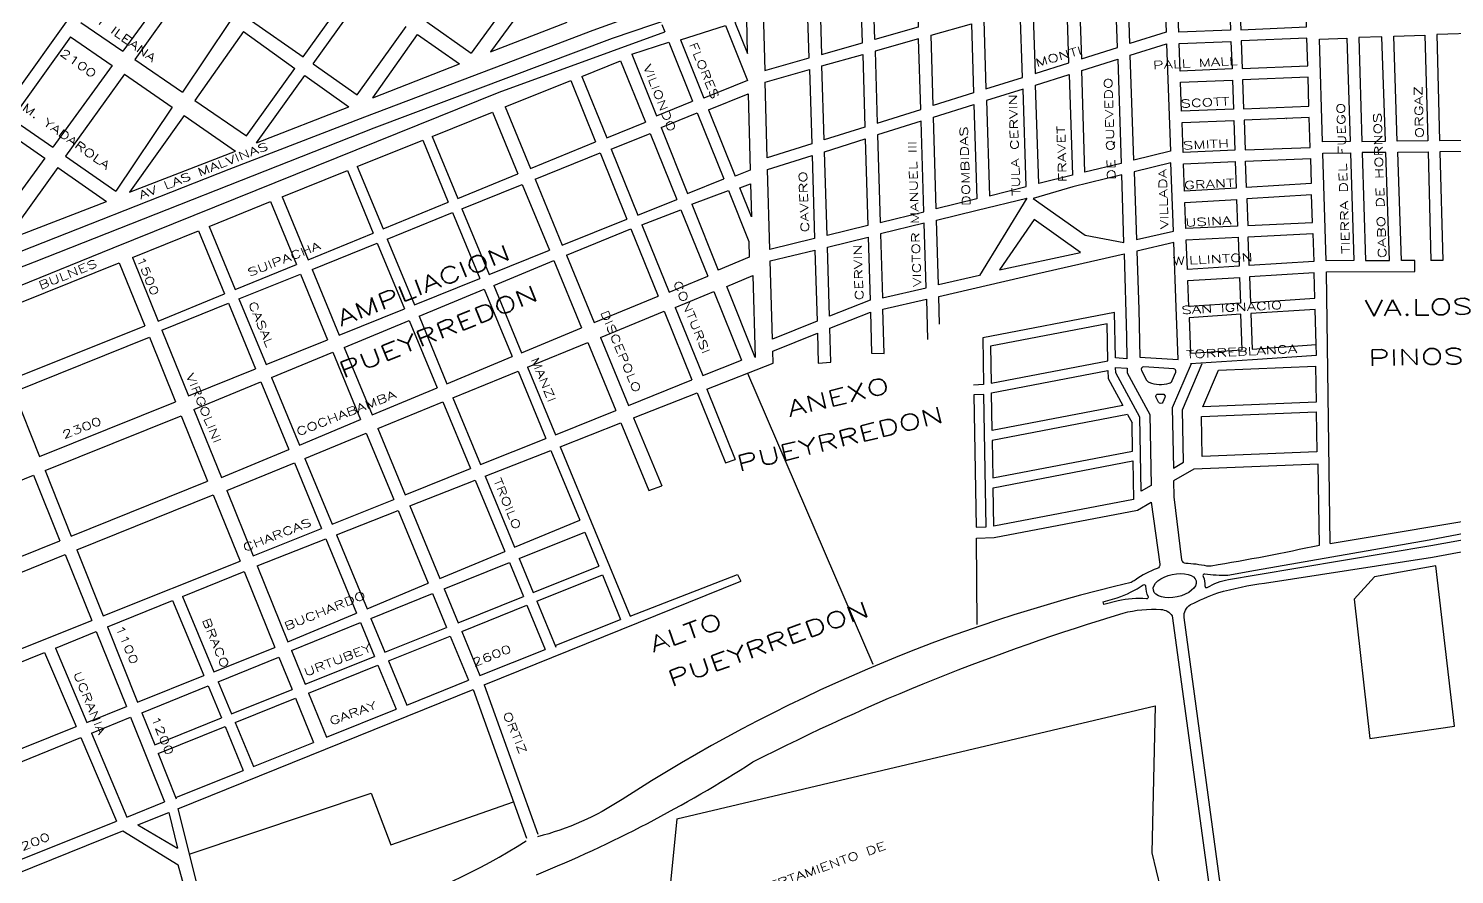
# Model space of a CAD drawing. Header units: millimetres. Extents: x 4375152 to 4409667, y 6523746 to 6549185.
# Drawn here: x 4389968 to 4391750, y 6526105 to 6527163 of the extents above; entities that cross this region are included whole.
import ezdxf

# ---------------------------------------------------------------- set-up
doc = ezdxf.new("R2010")
doc.units = ezdxf.units.MM
for name, color, linetype in [('FERROCARRIL', 252, 'VÍAS'), ('LINEA CALLE', 252, 'Continuous'), ('NOMBRE BARRIO', 8, 'Continuous'), ('NOMBRE CALLE', 252, 'Continuous')]:
    doc.layers.add(name, color=color, linetype=linetype)
doc.styles.add('ROMANS', font='romans')
doc.styles.add('S1', font='ROMANS')
doc.linetypes.add('VÍAS', pattern='A,3.81,[130,ltypeshp.shx,S=6.35,R=0,X=0,Y=0],3.81', length=7.62)

msp = doc.modelspace()

# ---------------------------------------------------------------- linework, layer by layer
at = {"layer": 'FERROCARRIL', "ltscale": 0.3, "transparency": 33554687, "flags": 128}
msp.add_lwpolyline([(4387479, 6528897.9, 0.009146), (4387402.8, 6528828.8, 0.045709), (4387299.1, 6528721, -0.036446), (4387185.3, 6528607.2, 0.098613), (4387081.2, 6528475.9, 0.130012), (4387009.9, 6528231.3), (4387030.1, 6527611, -0.04513), (4386961.8, 6527349.3), (4386871.1, 6527078.7, 0.126941), (4386859.2, 6526954.6, 0.269401), (4387221.5, 6526613), (4387587.4, 6526516), (4387885.7, 6526416.7), (4388082, 6526358.1), (4388157, 6526347), (4388307.4, 6526335.1), (4388443.3, 6526330), (4388537.8, 6526335.2), (4388690.7, 6526369.1), (4389024.8, 6526489.8), (4389718.2, 6526770.3), (4389975.6, 6526871.1), (4390400.1, 6527038.5), (4390697.8, 6527150.7), (4390885.1, 6527214.4), (4391181.5, 6527305.1), (4391647.1, 6527446.2), (4392150.3, 6527596.1), (4392581.3, 6527727.4), (4392832.6, 6527802.7), (4393052.9, 6527869.5), (4393289, 6527938), (4393509.8, 6528005.7), (4393757.4, 6528076.3), (4395794.3, 6528670.4), (4397552.7, 6529244.2), (4399039.3, 6529656.5), (4399039.3, 6529656.5), (4399039.3, 6529656.5), (4399039.3, 6529656.5), (4401970.7, 6530455.5), (4401970.7, 6530455.5), (4401970.7, 6530455.5), (4401970.7, 6530455.5), (4401970.7, 6530455.5), (4401970.7, 6530455.5), (4401970.7, 6530455.5), (4401970.7, 6530455.5), (4401970.7, 6530455.5), (4401970.7, 6530455.5), (4401970.7, 6530455.5), (4401970.7, 6530455.5), (4401970.7, 6530455.5), (4401970.7, 6530455.5), (4401970.7, 6530455.5), (4401970.7, 6530455.5), (4401970.7, 6530455.5), (4401970.7, 6530455.5), (4405297.9, 6531420.1), (4405297.9, 6531420.1), (4405297.9, 6531420.1), (4408284.8, 6532272.7)], format="xyb", dxfattribs=at)
at = {"layer": 'LINEA CALLE', "transparency": 33554687}
for p, q in [((4389932.5, 6527054.8), (4390159.6, 6527373.9)), ((4390149.4, 6527221.6), (4390085.8, 6527134.4)), ((4390163.4, 6527211.6), (4390100.9, 6527124.1)), ((4390311.2, 6527127.2), (4390372.5, 6527212.9)), ((4390580.7, 6527213.5), (4390521.4, 6527132.1)), ((4390323.7, 6527118.4), (4390385, 6527204.1)), ((4390596, 6527202.8), (4390545.6, 6527133.6)), ((4390673.7, 6527160.8), (4390741.9, 6527185.4)), ((4390033.4, 6527170.4), (4390085.8, 6527134.4)), ((4390219.5, 6527171.4), (4390160.4, 6527083.3)), ((4390236.6, 6527159.1), (4390175.7, 6527072.9)), ((4390236.6, 6527159.1), (4390301, 6527112.9)), ((4390246.9, 6527172.5), (4390311.2, 6527127.2)), ((4390378.6, 6527079.6), (4390440, 6527165.4)), ((4390398.3, 6527076.2), (4390454.3, 6527155.3)), ((4390454.3, 6527155.3), (4390506.6, 6527118.4)), ((4390465.7, 6527171.3), (4390521.4, 6527132.1)), ((4390545.6, 6527133.6), (4390641.3, 6527170.8)), ((4390556.2, 6527083.2), (4390763.4, 6527158.4)), ((4390561.9, 6527118.1), (4390673.7, 6527160.8)), ((4390759.6, 6527167.7), (4390763.4, 6527158.4)), ((4390783, 6527148.4), (4390839.3, 6527166.7)), ((4390020.6, 6527152.4), (4389947.2, 6527049.7)), ((4390020.6, 6527152.4), (4390072.6, 6527116.3)), ((4390722, 6527130.6), (4390768.5, 6527145.7)), ((4390768.5, 6527145.7), (4390798, 6527071.9)), ((4390783, 6527148.4), (4390812.2, 6527075.5)), ((4390100.9, 6527124.1), (4390160.4, 6527083.3)), ((4390659.7, 6527102.6), (4390708.1, 6527122.2)), ((4390708.1, 6527122.2), (4390739, 6527045.7)), ((4390722, 6527130.6), (4390752.9, 6527053.4)), ((4390072.6, 6527116.3), (4389998.2, 6527014.2)), ((4390087.9, 6527105.8), (4390014.4, 6527002.9)), ((4390087.9, 6527105.8), (4390147.6, 6527064.3)), ((4390240.5, 6527028.5), (4390301, 6527112.9)), ((4390252.9, 6527019.7), (4390313.4, 6527104)), ((4390313.4, 6527104), (4390368.4, 6527064.6)), ((4390323.7, 6527118.4), (4390378.6, 6527079.6)), ((4390388.4, 6527052.1), (4390561.9, 6527118.1)), ((4390398.3, 6527076.2), (4390506.6, 6527118.4)), ((4390659.7, 6527102.6), (4390690.7, 6527025.9)), ((4390563.7, 6527064.7), (4390645.8, 6527097.8)), ((4390645.8, 6527097.8), (4390676.8, 6527021)), ((4390073.9, 6526888.4), (4390556.2, 6527083.2)), ((4390175.7, 6527072.9), (4390240.5, 6527028.5)), ((4390752.9, 6527053.4), (4390798, 6527071.9)), ((4389947.2, 6527049.7), (4389998.2, 6527014.2)), ((4390147.6, 6527064.3), (4390077.2, 6526959.3)), ((4390162.4, 6527054.1), (4390094.4, 6526957.9)), ((4390162.4, 6527054.1), (4390226.7, 6527009.4)), ((4390219, 6526986.8), (4390388.4, 6527052.1)), ((4390252.9, 6527019.7), (4390368.4, 6527064.6)), ((4390472.4, 6527027.8), (4390547.8, 6527058.2)), ((4390547.8, 6527058.2), (4390579.6, 6526981.2)), ((4390563.7, 6527064.7), (4390595.5, 6526987.7)), ((4390758.6, 6527039.1), (4390803.8, 6527057.4)), ((4390803.8, 6527057.4), (4390836.9, 6526974.6)), ((4390818, 6527061), (4390851.2, 6526978.1)), ((4391540.1, 6527050.3), (4391540.6, 6527050.3)), ((4389937.5, 6527036.1), (4389988.2, 6527000.5)), ((4390690.7, 6527025.9), (4390739, 6527045.7)), ((4390696.3, 6527012), (4390744.8, 6527031.5)), ((4390744.8, 6527031.5), (4390778.2, 6526948.9)), ((4390758.6, 6527039.1), (4390791.7, 6526956.3)), ((4390378.9, 6526990), (4390460.7, 6527023)), ((4390460.7, 6527023), (4390492.7, 6526945.5)), ((4390472.4, 6527027.8), (4390504.4, 6526950.3)), ((4390595.5, 6526987.7), (4390676.8, 6527021)), ((4389988.2, 6527000.5), (4389904.4, 6526885.5)), ((4390014.4, 6527002.9), (4390077.2, 6526959.3)), ((4390094.4, 6526957.9), (4390226.9, 6527009.5)), ((4390601.1, 6526974.2), (4390682.5, 6527007.2)), ((4390682.5, 6527007.2), (4390715.8, 6526924.5)), ((4390696.3, 6527012), (4390729.7, 6526929.3)), ((4389834, 6526835), (4390219, 6526986.8)), ((4390004.5, 6526989.1), (4389939.1, 6526897.5)), ((4390004.5, 6526989.1), (4390065.3, 6526946.6)), ((4390285, 6526952.1), (4390366.5, 6526985)), ((4390366.5, 6526985), (4390398.7, 6526907)), ((4390378.9, 6526990), (4390411.1, 6526912.1)), ((4390504.4, 6526950.3), (4390579.6, 6526981.2)), ((4390509.8, 6526937.3), (4390585.2, 6526967.8)), ((4390585.2, 6526967.8), (4390619.2, 6526885.5)), ((4390601.1, 6526974.2), (4390635.1, 6526891.9)), ((4390791.7, 6526956.3), (4390836.9, 6526974.6)), ((4390797.1, 6526942.9), (4390842.7, 6526960.2)), ((4389939.1, 6526897.5), (4390065.3, 6526946.6)), ((4390193.6, 6526915.2), (4390270.5, 6526946.2)), ((4390270.5, 6526946.2), (4390303, 6526867.7)), ((4390285, 6526952.1), (4390317.4, 6526873.6)), ((4390411.1, 6526912.1), (4390492.7, 6526945.5)), ((4390729.7, 6526929.3), (4390778.2, 6526948.9)), ((4390797.1, 6526942.9), (4390830.1, 6526860.6)), ((4390416.3, 6526899.5), (4390498, 6526932.5)), ((4390498, 6526932.5), (4390532, 6526850.3)), ((4390509.8, 6526937.3), (4390543.8, 6526855)), ((4390635.1, 6526891.9), (4390715.8, 6526924.5)), ((4390734.6, 6526917.3), (4390783.5, 6526935.8)), ((4390783.5, 6526935.8), (4390816.9, 6526853.1)), ((4390097.9, 6526876.5), (4390180.4, 6526909.9)), ((4390180.4, 6526909.9), (4390213.1, 6526830.9)), ((4390193.6, 6526915.2), (4390226.2, 6526836.3)), ((4390317.4, 6526873.6), (4390398.7, 6526907)), ((4390640.4, 6526879.1), (4390720.7, 6526912.4)), ((4390720.7, 6526912.4), (4390754.8, 6526828.1)), ((4390734.6, 6526917.3), (4390768.6, 6526833)), ((4389849.6, 6526797.8), (4390073.9, 6526888.4)), ((4390322.4, 6526861.5), (4390403.9, 6526894.4)), ((4390403.9, 6526894.4), (4390437.8, 6526812.2)), ((4390416.3, 6526899.5), (4390450.3, 6526817.3)), ((4390097.9, 6526876.5), (4390130.1, 6526796.9)), ((4390543.8, 6526855), (4390619.2, 6526885.5)), ((4390549.4, 6526841.4), (4390624.5, 6526872.5)), ((4390624.5, 6526872.5), (4390659.3, 6526788.4)), ((4390640.4, 6526879.1), (4390675.1, 6526795)), ((4389912.3, 6526801.6), (4390081.4, 6526869.9)), ((4390081.4, 6526869.9), (4390113.4, 6526790.8)), ((4390226.2, 6526836.3), (4390303, 6526867.7)), ((4390231, 6526824.5), (4390308, 6526855.6)), ((4390308, 6526855.6), (4390341.9, 6526773.5)), ((4390322.4, 6526861.5), (4390356.3, 6526779.3)), ((4390768.6, 6526833), (4390816.9, 6526853.1)), ((4390450.3, 6526817.3), (4390532, 6526850.3)), ((4390456.2, 6526802.8), (4390537.7, 6526836.6)), ((4390537.7, 6526836.6), (4390572.5, 6526752.4)), ((4390549.4, 6526841.4), (4390584.1, 6526757.2)), ((4390130.1, 6526796.9), (4390213.1, 6526830.9)), ((4390134.7, 6526785.5), (4390217.9, 6526819.2)), ((4390217.9, 6526819.2), (4390251.8, 6526737.1)), ((4390231, 6526824.5), (4390264.9, 6526742.4)), ((4390675.1, 6526795), (4390754.8, 6526828.1)), ((4390776.3, 6526814), (4390824.6, 6526833.9)), ((4390824.6, 6526833.9), (4390859.3, 6526748.1)), ((4390356.3, 6526779.3), (4390437.8, 6526812.2)), ((4390456.2, 6526802.8), (4390491, 6526718.5)), ((4390682.7, 6526776.5), (4390762.4, 6526809.2)), ((4390762.4, 6526809.2), (4390797.2, 6526723.2)), ((4390776.3, 6526814), (4390810.8, 6526728.7)), ((4389943.8, 6526722.8), (4390113.4, 6526790.8)), ((4390134.7, 6526785.5), (4390167.9, 6526703.2)), ((4390362.6, 6526764), (4390443.8, 6526797.7)), ((4390443.8, 6526797.7), (4390478.7, 6526713.4)), ((4390584.1, 6526757.2), (4390659.3, 6526788.4)), ((4389949.6, 6526708.3), (4390119.1, 6526776.9)), ((4390119.1, 6526776.9), (4390151.8, 6526695.9)), ((4390264.9, 6526742.4), (4390341.9, 6526773.5)), ((4390362.6, 6526764), (4390397.5, 6526679.6)), ((4390591.6, 6526739.1), (4390666.9, 6526770)), ((4390666.9, 6526770), (4390702, 6526685.1)), ((4390682.7, 6526776.5), (4390717.9, 6526691.4)), ((4390271.6, 6526726.3), (4390348.2, 6526758.1)), ((4390348.2, 6526758.1), (4390383.1, 6526673.7)), ((4390491, 6526718.5), (4390572.5, 6526752.4)), ((4390810.8, 6526728.7), (4390859.3, 6526748.1)), ((4390167.9, 6526703.2), (4390251.8, 6526737.1)), ((4390498.3, 6526700.9), (4390579.9, 6526734.3)), ((4390579.9, 6526734.3), (4390614.7, 6526650.1)), ((4390591.6, 6526739.1), (4390626.5, 6526654.8)), ((4390866.6, 6526731.8), (4391023.2, 6526367.8)), ((4390174.8, 6526686.2), (4390258.5, 6526720.9)), ((4390258.5, 6526720.9), (4390293.4, 6526636.4)), ((4390271.6, 6526726.3), (4390306.5, 6526641.8)), ((4390397.5, 6526679.6), (4390478.7, 6526713.4)), ((4390717.9, 6526691.4), (4390797.2, 6526723.2)), ((4390815.6, 6526711.7), (4390851.1, 6526623.8)), ((4389949.6, 6526708.3), (4389981.8, 6526627.5)), ((4389981.8, 6526627.5), (4390151.8, 6526695.9)), ((4390404.6, 6526662.4), (4390485.9, 6526695.8)), ((4390485.9, 6526695.8), (4390520.4, 6526612.3)), ((4390498.3, 6526700.9), (4390532.9, 6526617.3)), ((4390724.3, 6526675.8), (4390803.7, 6526707)), ((4390803.7, 6526707), (4390839.1, 6526619.5)), ((4389988.8, 6526609.9), (4390158.9, 6526678.5)), ((4390158.9, 6526678.5), (4390191.9, 6526596.7)), ((4390174.8, 6526686.2), (4390209.1, 6526601.4)), ((4390626.5, 6526654.8), (4390702, 6526685.1)), ((4390724.3, 6526675.8), (4390759.4, 6526590.9)), ((4391341.7, 6526680.1), (4391347.5, 6526669.4)), ((4390306.5, 6526641.8), (4390383.1, 6526673.7)), ((4390313.4, 6526625), (4390390.2, 6526656.5)), ((4390390.2, 6526656.5), (4390424.4, 6526573.8)), ((4390404.6, 6526662.4), (4390438.8, 6526579.5)), ((4390632.7, 6526639.7), (4390708.4, 6526669.5)), ((4390708.4, 6526669.5), (4390743.2, 6526585.1)), ((4390532.9, 6526617.3), (4390614.7, 6526650.1)), ((4390632.7, 6526639.7), (4390720.1, 6526428)), ((4390209.1, 6526601.4), (4390293.4, 6526636.4)), ((4390313.4, 6526625), (4390347.4, 6526542.9)), ((4390538.8, 6526602.8), (4390620.9, 6526635.1)), ((4390620.9, 6526635.1), (4390656.9, 6526547.9)), ((4390839.1, 6526619.5), (4390851.1, 6526623.8)), ((4389798.1, 6526532.9), (4389974.2, 6526604)), ((4389974.2, 6526604), (4390007.1, 6526522.1)), ((4389988.8, 6526609.9), (4390021.5, 6526527.9)), ((4390215.8, 6526584.9), (4390300.3, 6526619.6)), ((4390300.3, 6526619.6), (4390334.2, 6526537.6)), ((4390438.8, 6526579.5), (4390520.4, 6526612.3)), ((4390538.8, 6526602.8), (4390575.5, 6526514)), ((4390021.5, 6526527.9), (4390191.9, 6526596.7)), ((4390215.8, 6526584.9), (4390248.7, 6526503.3)), ((4390444.5, 6526565.7), (4390526.4, 6526597.9)), ((4390526.4, 6526597.9), (4390563.2, 6526508.8)), ((4390743.2, 6526585.1), (4390759.4, 6526590.9)), ((4390028.4, 6526510.9), (4390198.9, 6526579.5)), ((4390198.9, 6526579.5), (4390232.4, 6526496.8)), ((4390347.4, 6526542.9), (4390424.4, 6526573.8)), ((4390352.8, 6526529.6), (4390430.1, 6526560)), ((4390430.1, 6526560), (4390467.7, 6526468.9)), ((4390444.5, 6526565.7), (4390482.1, 6526474.9)), ((4390248.7, 6526503.3), (4390334.2, 6526537.6)), ((4390575.5, 6526514), (4390656.9, 6526547.9)), ((4390581.4, 6526499.8), (4390663.2, 6526532.7)), ((4390663.2, 6526532.7), (4390680.7, 6526490.2)), ((4389832, 6526451.4), (4390007.1, 6526522.1)), ((4390253.8, 6526490.7), (4390339.6, 6526524.5)), ((4390339.6, 6526524.5), (4390378, 6526431.5)), ((4390352.8, 6526529.6), (4390391.1, 6526436.9)), ((4389838.9, 6526434.6), (4390013.9, 6526505.1)), ((4390013.9, 6526505.1), (4390047, 6526422.5)), ((4390028.4, 6526510.9), (4390061.4, 6526428.2)), ((4390061.4, 6526428.2), (4390232.4, 6526496.8)), ((4390482.1, 6526474.9), (4390563.2, 6526508.8)), ((4390581.4, 6526499.8), (4390598.9, 6526457.3)), ((4390160.5, 6526452.4), (4390237.6, 6526483.7)), ((4390237.6, 6526483.7), (4390276, 6526388.8)), ((4390253.8, 6526490.7), (4390292.3, 6526395.6)), ((4390487.4, 6526461.9), (4390569, 6526494.8)), ((4390569, 6526494.8), (4390586.5, 6526452.3)), ((4390598.9, 6526457.3), (4390680.7, 6526490.2)), ((4390603.4, 6526446.5), (4390685.2, 6526479.4)), ((4390685.2, 6526479.4), (4390708.1, 6526423.8)), ((4390720.1, 6526428), (4390854.3, 6526479.8)), ((4390854.3, 6526479.8), (4390858.4, 6526471.5)), ((4390391.1, 6526436.9), (4390467.7, 6526468.9)), ((4390487.4, 6526461.9), (4390504.9, 6526419.5)), ((4390537.5, 6526341.8), (4390858.4, 6526471.5)), ((4390066.9, 6526414.4), (4390147.9, 6526447.3)), ((4390147.9, 6526447.3), (4390187.1, 6526353.4)), ((4390160.4, 6526452.5), (4390199.6, 6526358.4)), ((4390396, 6526425.1), (4390473, 6526456.1)), ((4390473, 6526456.1), (4390490.5, 6526413.7)), ((4390504.9, 6526419.5), (4390586.5, 6526452.3)), ((4390603.4, 6526446.5), (4390627.2, 6526389)), ((4390292.3, 6526395.6), (4390378, 6526431.5)), ((4390396, 6526425.1), (4390413.5, 6526382.7)), ((4390509.4, 6526408.7), (4390591, 6526441.5)), ((4390591, 6526441.5), (4390613.9, 6526386.1)), ((4389873, 6526352.7), (4390047, 6526422.5)), ((4390001.7, 6526387.9), (4390052.6, 6526408.6)), ((4390052.6, 6526408.6), (4390090.3, 6526314.7)), ((4390066.9, 6526414.4), (4390104.4, 6526320.4)), ((4390296.6, 6526385), (4390382.9, 6526419.8)), ((4390382.9, 6526419.8), (4390400.3, 6526377.4)), ((4390413.5, 6526382.7), (4390490.5, 6526413.7)), ((4390509.4, 6526408.7), (4390532.2, 6526353.4)), ((4390626.3, 6526391.1), (4390708.1, 6526423.8)), ((4390199.6, 6526358.4), (4390276, 6526388.8)), ((4390418, 6526371.9), (4390495, 6526402.9)), ((4390495, 6526402.9), (4390517.8, 6526347.6)), ((4389879.1, 6526338.1), (4389987.8, 6526382.3)), ((4389987.8, 6526382.3), (4390027.4, 6526289.7)), ((4390001.7, 6526387.9), (4390040.9, 6526295)), ((4390204.9, 6526345.7), (4390281, 6526376.6)), ((4390281, 6526376.6), (4390297.4, 6526336)), ((4390296.6, 6526385), (4390313.7, 6526342.6)), ((4390313.7, 6526342.6), (4390400.3, 6526377.4)), ((4390418, 6526371.9), (4390440.8, 6526316.7)), ((4390532.2, 6526353.4), (4390613.9, 6526386.1)), ((4390104.4, 6526320.4), (4390187.1, 6526353.4)), ((4390318.1, 6526331.7), (4390404.8, 6526366.6)), ((4390404.8, 6526366.6), (4390427.6, 6526311.5)), ((4390109.7, 6526307), (4390192.4, 6526340.6)), ((4390154.6, 6526187), (4390523.6, 6526336.1)), ((4390192.4, 6526340.6), (4390209.1, 6526300.5)), ((4390204.9, 6526345.7), (4390221.7, 6526305.5)), ((4390221.7, 6526305.5), (4390297.4, 6526336)), ((4390440.8, 6526316.7), (4390517.8, 6526347.6)), ((4390523.6, 6526336.1), (4390590.6, 6526150.1)), ((4390537.5, 6526341.8), (4390604.7, 6526155.2)), ((4390226.2, 6526294.7), (4390301.8, 6526325.1)), ((4390301.8, 6526325.1), (4390324.1, 6526270)), ((4390318.1, 6526331.7), (4390340.4, 6526276.5)), ((4390040.9, 6526295), (4390090.3, 6526314.7)), ((4390046.7, 6526281.4), (4390095.6, 6526301.3)), ((4390095.6, 6526301.3), (4390138.1, 6526195.5)), ((4390109.7, 6526307), (4390125.7, 6526267)), ((4390125.7, 6526266.9), (4390209.1, 6526300.5)), ((4390340.4, 6526276.5), (4390427.6, 6526311.5)), ((4389917.5, 6526245.8), (4390027.4, 6526289.7)), ((4390130.1, 6526256.1), (4390213.6, 6526289.7)), ((4390213.6, 6526289.7), (4390236.5, 6526234.9)), ((4390226.2, 6526294.7), (4390249, 6526239.9)), ((4389900.5, 6526222.1), (4390033.3, 6526276)), ((4390033.3, 6526276), (4390078, 6526171.4)), ((4390046.7, 6526281.4), (4390091, 6526176.6)), ((4390249, 6526239.9), (4390324.1, 6526270)), ((4390130.1, 6526256.1), (4390152.7, 6526199.4)), ((4390152.1, 6526201.1), (4390236.5, 6526234.9)), ((4390091, 6526176.6), (4390138.1, 6526195.5)), ((4390168.9, 6526130.1), (4390396.4, 6526206.6)), ((4390396.4, 6526206.6), (4390420.8, 6526141.8)), ((4390420.8, 6526141.8), (4390574.2, 6526195.6)), ((4390104.7, 6526166.8), (4390143.3, 6526182.4)), ((4390143.3, 6526182.4), (4390154.4, 6526137.6)), ((4390154.6, 6526187), (4390194.9, 6526027.3)), ((4389945.8, 6526118.5), (4390078, 6526171.4)), ((4389951.7, 6526105), (4390085.9, 6526159.2)), ((4390085.9, 6526159.2), (4390155, 6526116.8)), ((4390104.7, 6526166.8), (4390154.4, 6526137.6)), ((4390778.3, 6526174.3), (4390747.6, 6525871.2)), ((4390181.4, 6526021.9), (4390155, 6526116.8))]:
    msp.add_line(p, q, dxfattribs=at)
at = {"layer": 'LINEA CALLE', "transparency": 33554687, "flags": 128}
for points in [[(4391594.7, 6526518.8), (4391811.9, 6526555.1), (4392155.1, 6526618.4, -0.0041), (4392367.2, 6526685.1, -1.132566), (4392367.2, 6526684.6, 0.017924), (4392593.2, 6526748.1, 0.158464), (4392782.2, 6526946.8, 0.056924), (4392852.9, 6527206.6, 0.020725), (4392893.6, 6527503.9, 0.055913), (4392902.7, 6527812.2, 0.002794), (4392877.4, 6528130.4, -0.010218), (4392838.2, 6528543.4, -0.009684), (4392815.9, 6528883.3, -0.00964), (4392806.3, 6529010.5, -0.002487)], [(4390194.4, 6526024, 0.133391), (4390590.1, 6526146.8, -11.715797)]]:
    msp.add_lwpolyline(points, format="xyb", dxfattribs=at)
at = {"layer": 'LINEA CALLE', "transparency": 33554687}
for points in [[(4391023.4, 6527225.6), (4391077.7, 6527242.1), (4391080, 6527164.5), (4391025.7, 6527149.1)], [(4391341.8, 6527223.8), (4391387, 6527236.5), (4391389.9, 6527158.2), (4391344.5, 6527143.9)], [(4391007.9, 6527220.9), (4390957, 6527205.4), (4390959.2, 6527130.4), (4391010.2, 6527144.8)], [(4391326.3, 6527219.4), (4391281.3, 6527206.7), (4391283.9, 6527124.8), (4391329, 6527139)], [(4390888.3, 6527110.3), (4390943.7, 6527126), (4390941.4, 6527200.7), (4390886.2, 6527183.9)], [(4391226, 6527106.5), (4391268.4, 6527119.9), (4391265.8, 6527202.3), (4391223.2, 6527190.3)], [(4391470.4, 6527160.8), (4391405.6, 6527158), (4391404.2, 6527195.1), (4391469, 6527199.6)], [(4391564, 6527206.3), (4391481.7, 6527200.5), (4391483.1, 6527161.3), (4391565.3, 6527164.9)], [(4390851, 6527170.5), (4390866.7, 6527131.3), (4390865.8, 6527175.3)], [(4391207.6, 6527185.9), (4391162, 6527173), (4391164.7, 6527087.2), (4391210.5, 6527101.6)], [(4391149.2, 6527082.3), (4391098.7, 6527066.3), (4391096, 6527154.4), (4391146.5, 6527168.6)], [(4391728.1, 6527155.1), (4391731.7, 6527022.6), (4391786.8, 6527023.2), (4391782.9, 6527157.1)], [(4391028.9, 6527044.3), (4391083.1, 6527061.4), (4391080.5, 6527150), (4391026.1, 6527134.6)], [(4391345, 6527129.3), (4391390.4, 6527143.6), (4391395.4, 6527009.2), (4391349.4, 6526997.9)], [(4391472.2, 6527112.2), (4391407.3, 6527109.6), (4391406.1, 6527143.9), (4391470.9, 6527146.7)], [(4391565.7, 6527150.8), (4391483.6, 6527147.3), (4391484.9, 6527112.7), (4391566.8, 6527116)], [(4391581.4, 6527149.6), (4391615.7, 6527150.8), (4391619.7, 6527021.4), (4391585.4, 6527021.1)], [(4391630.5, 6527151.4), (4391634.5, 6527021.6), (4391664, 6527021.9), (4391659.5, 6527152.5)], [(4391713.4, 6527154.5), (4391716.9, 6527022.4), (4391678.8, 6527022), (4391674.3, 6527153)], [(4391013.3, 6527039.4), (4390962.4, 6527023.4), (4390959.7, 6527115.9), (4391010.6, 6527130.2)], [(4391333.8, 6526994.1), (4391288.4, 6526983), (4391284.4, 6527110.2), (4391329.5, 6527124.4)], [(4390888.7, 6527095.8), (4390944.1, 6527111.5), (4390946.9, 6527018.5), (4390891.4, 6527000.9)], [(4391226.5, 6527091.9), (4391268.8, 6527105.3), (4391272.8, 6526979.2), (4391230.7, 6526968.8)], [(4391567.2, 6527101.9), (4391485.4, 6527098.6), (4391486.7, 6527062.3), (4391568.3, 6527065.5)], [(4391211, 6527087), (4391165.2, 6527072.6), (4391168.9, 6526953.7), (4391215.1, 6526965)], [(4391474, 6527061.8), (4391409.2, 6527059.2), (4391407.9, 6527095.6), (4391472.7, 6527098.1)], [(4391153.4, 6526949.8), (4391102.5, 6526937.4), (4391099.1, 6527051.7), (4391149.7, 6527067.7)], [(4391568.8, 6527051.5), (4391487.2, 6527048.2), (4391488.5, 6527010.9), (4391569.9, 6527014.1)], [(4391032.6, 6526920.2), (4391087, 6526933.6), (4391083.6, 6527046.8), (4391029.3, 6527029.7)], [(4391475.8, 6527010.4), (4391411.1, 6527007.8), (4391409.7, 6527045.2), (4391474.5, 6527047.7)], [(4391017, 6526916.4), (4390966, 6526903.9), (4390962.9, 6527008.7), (4391013.8, 6527024.8)], [(4390891.8, 6526986.3), (4390947.4, 6527003.8), (4390950.5, 6526900.1), (4390894.7, 6526886.4)], [(4391352.7, 6526898.8), (4391399, 6526909.4), (4391395.9, 6526994.8), (4391349.9, 6526983.5)], [(4391477.5, 6526963.2), (4391412.9, 6526959.3), (4391411.6, 6526993.7), (4391476.3, 6526996.3)], [(4391571.3, 6526968.9), (4391490.2, 6526964), (4391489, 6526996.8), (4391570.3, 6527000)], [(4391624.4, 6526872.5), (4391589.9, 6526872.4), (4391585.8, 6527007), (4391620.2, 6527007.3)], [(4391669.2, 6526872.7), (4391664.5, 6527007.8), (4391635, 6527007.5), (4391639.2, 6526872.6)], [(4391334.3, 6526979.7), (4391273.3, 6526964.8), (4391223.6, 6526950.3), (4391288.7, 6526904.2), (4391337.1, 6526895.2)], [(4390871.6, 6526927.2), (4390857.1, 6526963.5), (4390870.5, 6526968.6)], [(4391215.6, 6526950.6), (4391156.4, 6526853.9), (4391105.4, 6526842.2), (4391102.9, 6526923), (4391153.8, 6526935.5)], [(4391479.2, 6526915.7), (4391414.6, 6526912.5), (4391413.4, 6526945.2), (4391478, 6526949.1)], [(4391571.7, 6526954.8), (4391490.7, 6526949.9), (4391491.9, 6526916.3), (4391572.8, 6526920.3)], [(4391035.4, 6526826.1), (4391089.8, 6526838.6), (4391087.4, 6526919.2), (4391033, 6526905.8)], [(4391574.3, 6526871.3), (4391493.7, 6526866.3), (4391492.4, 6526902.2), (4391573.2, 6526906.2)], [(4391019.8, 6526823.2), (4390969.1, 6526802.8), (4390966.5, 6526889.5), (4391017.5, 6526902)], [(4391399.6, 6526895.1), (4391353.2, 6526884.4), (4391355.6, 6526811.2), (4391357, 6526751.8), (4391404.9, 6526749), (4391402.6, 6526814.2)], [(4391481, 6526865.5), (4391416.5, 6526861.5), (4391415.1, 6526898.4), (4391479.7, 6526901.6)], [(4390895.1, 6526872), (4390950.9, 6526885.7), (4390953.6, 6526796.7), (4390897.9, 6526774.4)], [(4390876.1, 6526751.2), (4390840.7, 6526840.2), (4390873.5, 6526853.7)], [(4391494.2, 6526852.2), (4391495.4, 6526820.2), (4391575.7, 6526825.5), (4391574.7, 6526857.2)], [(4391417, 6526847.5), (4391481.5, 6526851.5), (4391482.7, 6526819.4), (4391418.2, 6526815.2)], [(4391418.7, 6526801.1), (4391420.4, 6526756.7), (4391484.8, 6526761.1), (4391483.2, 6526805.3)], [(4391171.3, 6526719.3), (4391317, 6526747.3), (4391316.1, 6526793.4), (4391170.4, 6526765.5)], [(4391171.5, 6526707.1), (4391317.2, 6526735.1), (4391317.4, 6526724.9), (4391335.6, 6526691.2), (4391172.3, 6526659.9)], [(4391341, 6526738.1), (4391341.1, 6526732.3), (4391369.4, 6526680), (4391371, 6526591.4), (4391358.5, 6526584.1), (4391356.8, 6526676.7), (4391326.8, 6526732.2), (4391326.7, 6526739)], [(4391455.2, 6526735.6), (4391576.4, 6526740.4), (4391577.2, 6526695.4), (4391435.6, 6526689.8)], [(4391152.5, 6526539), (4391165, 6526539.5), (4391162, 6526705.2), (4391149.5, 6526704.7)], [(4391434.2, 6526677.7), (4391577.3, 6526683.4), (4391578.1, 6526633.4), (4391435.1, 6526627.7)], [(4391173.6, 6526588.5), (4391348.2, 6526622), (4391349.1, 6526573.7), (4391174.5, 6526540.2)]]:
    msp.add_lwpolyline(points, close=True, dxfattribs=at)
for points in [[(4390839.3, 6527166.7), (4390866.8, 6527097.9), (4390812.2, 6527075.5)], [(4390818, 6527061), (4390867.6, 6527081.1), (4390870.1, 6526985.8), (4390851.2, 6526978.1)], [(4391594.7, 6526518.7), (4391590.4, 6526858.3), (4391700.5, 6526858.7), (4391700.9, 6526872.8), (4391684, 6526872.8), (4391679.3, 6527008), (4391717.3, 6527008.4), (4391720.9, 6526872.7)], [(4391867.7, 6527009.9), (4391872, 6526873.9), (4391857.2, 6526873.8), (4391853, 6527009.7), (4391801.9, 6527009.2), (4391805.8, 6526873.3), (4391791.1, 6526873.2), (4391787.2, 6527009.1), (4391732, 6527008.5), (4391735.7, 6526872.8), (4391720.9, 6526872.7)], [(4390842.7, 6526960.2), (4390868.3, 6526896.2), (4390868.7, 6526876.6), (4390830.1, 6526860.6)], [(4391283, 6526882.7), (4391224.9, 6526923.9), (4391181.8, 6526861), (4391283, 6526882.7)], [(4391106.8, 6526792.8), (4391105.8, 6526827.8), (4391229.7, 6526856.2), (4391337.6, 6526880.9)], [(4391337.6, 6526880.9), (4391340.3, 6526777.5), (4391340.8, 6526749.8), (4391326.5, 6526750.7), (4391325.4, 6526807.4), (4391160.7, 6526775.9), (4391161.8, 6526717.4), (4391149.3, 6526716.9)], [(4391037.5, 6526756.2), (4391035.8, 6526811.8), (4391090.2, 6526824.2), (4391091.7, 6526773.9)], [(4390815.6, 6526711.7), (4390898.7, 6526744.4), (4390898.3, 6526759.4), (4390954, 6526781.7), (4390955.1, 6526744.4), (4390970.8, 6526745.3), (4390969.5, 6526787.9), (4391020.3, 6526808.2), (4391021.8, 6526756.7), (4391037.5, 6526756.2)], [(4391420.5, 6526743.6), (4391497.6, 6526748.8), (4391577.6, 6526754.3), (4391577.5, 6526767.4), (4391576.1, 6526811.4), (4391495.9, 6526806.2), (4391497.4, 6526761.9), (4391577.5, 6526767.4)], [(4391421, 6526743.3), (4391397.5, 6526688.5), (4391398.9, 6526613), (4391411.4, 6526620.4), (4391410.2, 6526686), (4391435.1, 6526743.8)], [(4391341.6, 6526680.1), (4391172.6, 6526647.7), (4391173.4, 6526600.7), (4391348, 6526634.2), (4391347.3, 6526669.4)], [(4391650.2, 6526477.2), (4391624.8, 6526449.2), (4391644.3, 6526275), (4391750.1, 6526290.3), (4391727.1, 6526490.9), (4391650.2, 6526477.2)], [(4390778.3, 6526174.3), (4391376.3, 6526315.7), (4391371.9, 6526131.9), (4391442.5, 6525839.3)]]:
    msp.add_lwpolyline(points, dxfattribs=at)
for points in [[(4391359, 6526735.1), (4391365.5, 6526723.1, 0.168507), (4391368.4, 6526720.4, 0.183555), (4391393.8, 6526719.3, 0.215003), (4391397.4, 6526722.6), (4391401.9, 6526733.1, 0.519704), (4391399.4, 6526737.3), (4391361.8, 6526739.5, 0.587608), (4391359, 6526735.1)], [(4391872.4, 6526158.5), (4391887.9, 6526106.9), (4391889.2, 6526098.3), (4391852.8, 6526085.8, 0.413753), (4391852.6, 6526047.8), (4391864.4, 6526030.4), (4391780.5, 6526036.5, 0.13213), (4391712.8, 6526024.2), (4391487.3, 6525871.9), (4391412.3, 6526426.3, -0.287506), (4391420.2, 6526442.2, -0.023316), (4391454.4, 6526457, -0.036615), (4391513, 6526469.1), (4391722.6, 6526501.8), (4392160.9, 6526583.1), (4392334.1, 6526611.3, -0.015639), (4392540.2, 6526632.8, -0.001003), (4392559.7, 6526634.5, 0.074484), (4392585.3, 6526525.7, 0.066775), (4392377, 6526579.8, 0.02679), (4392074.1, 6526540.9)], [(4392157, 6526606.6), (4391718.6, 6526522.8), (4391501.4, 6526485), (4391466.8, 6526478.8, -0.045268), (4391438.1, 6526480.3, 0.609851), (4391436, 6526477.4, -0.140969), (4391438.3, 6526465.7, 0.606663), (4391441.3, 6526463.8, -0.082892), (4391467.7, 6526473.8), (4391502.5, 6526479.5), (4391720.9, 6526516.2), (4392159, 6526594.8)], [(4391153.6, 6526417.5), (4391152.8, 6526525.2), (4391174.9, 6526526), (4391354.2, 6526560.4), (4391371.3, 6526570.5), (4391382, 6526492.8, -0.362236), (4391378.6, 6526487.4, 0.079147), (4391351.3, 6526473, -0.027925), (4391346.3, 6526470, 0.085643), (4390710, 6526198.6, -0.083672), (4390604.2, 6526151.9)], [(4390602.9, 6526104.5, 0.04709), (4390873.5, 6526245.5, -0.044985), (4391336.3, 6526431.7, -0.081397), (4391383.2, 6526436.2, -0.241697), (4391397.4, 6526428.1), (4391474.5, 6525863.2, -0.055248), (4391312.3, 6525762.7, 0.063299), (4390914.6, 6525624.1, 0.139594), (4390702.3, 6525447.4)]]:
    msp.add_lwpolyline(points, format="xyb", dxfattribs=at)
for points in [[(4391388.3, 6526701.4), (4391385.8, 6526695.6, -0.627301), (4391380.4, 6526695.4), (4391377.3, 6526701.1, -0.585028), (4391380.1, 6526705.6, 0.027503), (4391385.4, 6526705.6, -0.557656)], [(4391579.9, 6526617.7), (4391424.5, 6526611.8), (4391399.2, 6526596.9), (4391399.6, 6526577.2), (4391409.2, 6526498.4, 0.390263), (4391414.3, 6526494.1, -0.047636), (4391440.5, 6526490.8, 0.103999), (4391446.2, 6526490.9, 0.013148), (4391581.5, 6526516.8)], [(4391364.2, 6526465.2, 0.108006), (4391367.2, 6526452.3, -0.5747), (4391365.2, 6526449.5, 0.072456), (4391329.8, 6526447.1), (4391312.2, 6526442.3), (4391311.3, 6526445.8), (4391328.8, 6526450.7, 0.07011), (4391361.1, 6526466.9, -0.601306)]]:
    msp.add_lwpolyline(points, format="xyb", close=True, dxfattribs=at)
msp.add_ellipse((4391400.6, 6526466), major_axis=(-26.7, -5.8), ratio=0.525433, dxfattribs=at)
msp.add_ellipse((4391400.6, 6526466), major_axis=(-26.7, -5.8), ratio=0.525433, dxfattribs=at)

# ---------------------------------------------------------------- texts
at = {"layer": 'NOMBRE BARRIO', "transparency": 33554687, "style": 'ROMANS', "width": 1.5}
for s, rotation, p in [('AMPLIACION', 21.653, (4390358.5, 6526789.9)), ('PUEYRREDON', 21.8969, (4390361.2, 6526725)), ('PUEYRREDON', 19.7287, (4390771.4, 6526339)), ('ALTO', 19.7287, (4390748.8, 6526382.2))]:
    msp.add_text(s, height=20, rotation=rotation, dxfattribs=at).set_placement(p)
at = {"layer": 'NOMBRE BARRIO', "linetype": 'Continuous', "transparency": 33554687, "style": 'S1', "width": 1.5}
for s, rotation, p in [('VA.LOS', 1.1637, (4391638.3, 6526802.8)), ('PINOS', 1.1637, (4391642.7, 6526740.8)), ('ANEXO', 13.6826, (4390919.3, 6526677)), ('PUEYRREDON', 13.6826, (4390855.8, 6526608.3))]:
    msp.add_text(s, height=20, rotation=rotation, dxfattribs=at).set_placement(p)
at = {"layer": 'NOMBRE CALLE', "linetype": 'Continuous', "transparency": 33554687, "style": 'S1', "width": 1.5}
for s, rotation, p in [('ABAD Y ILEANA', 324.3848, (4390002.6, 6527206.2)), ('2100', 324.3848, (4390006.3, 6527130.3)), ('M. YADAROLA', 324.3848, (4389959.2, 6527061.8)), ('AV LAS MALVINAS', 21.3337, (4390108.1, 6526949))]:
    msp.add_text(s, height=10, rotation=rotation, dxfattribs=at).set_placement(p)
at = {"layer": 'NOMBRE CALLE', "transparency": 33554687, "style": 'ROMANS', "width": 1.5}
for s, rotation, p in [('FLORES', 292.4262, (4390793.7, 6527143)), ('MONTI', 16, (4391228.3, 6527114.7)), ('PALL MALL', 3, (4391373.5, 6527111.8)), ('VILIONDO', 291.115, (4390736.2, 6527115.4)), ('DE QUEVEDO', 92, (4391326.6, 6526973.6)), ('ORGAZ', 92, (4391711.9, 6527025.7)), ('TULA CERVIN', 92, (4391207.5, 6526953.7)), ('SCOTT', 3, (4391408.3, 6527063.7)), ('TIERRA DEL FUEGO', 92, (4391619.4, 6526881.1)), ('CABO DE HORNOS', 92, (4391665, 6526875.7)), ('DOMBIDAS', 92, (4391145.2, 6526941)), ('FRAVET', 92, (4391265.6, 6526970.7)), ('VICTOR MANUEL III', 92, (4391083.7, 6526839.9)), ('SMITH', 3, (4391411.1, 6527011.3)), ('CAVERO', 92, (4390943.4, 6526907.9)), ('VILLADA', 92, (4391392.7, 6526912.1)), ('GRANT', 3, (4391412.5, 6526961.7)), ('USINA', 3, (4391414, 6526915)), ('SUIPACHA', 21.3329, (4390244.1, 6526852.2)), ('CERVIN', 92, (4391011.4, 6526822.9)), ('BULNES', 22.0395, (4389982.9, 6526836)), ('1500', 292.4262, (4390102.7, 6526875)), ('WILLINTON', 3, (4391398.2, 6526866.7)), ('CONTURSI', 292.4262, (4390773.7, 6526845)), ('CASAL', 292.4262, (4390242.7, 6526819)), ('SAN IGNACIO', 3, (4391409.3, 6526805.5)), ('DISCEPOLO', 292.4262, (4390682.7, 6526808)), ('TORREBLANCA', 3, (4391415, 6526750.1)), ('MANZI', 292.4262, (4390595.7, 6526749)), ('VIRGOLINI', 292.4262, (4390164.7, 6526729)), ('COCHABAMBA', 21.3996, (4390305.1, 6526653)), ('2300', 21.5827, (4390012.5, 6526649.2)), ('TROILO', 292.4262, (4390548.7, 6526598)), ('CHARCAS', 21.4447, (4390238.3, 6526508.2)), ('BUCHARDO', 22.0215, (4390290.2, 6526409.8)), ('BRACO', 292.4262, (4390184.7, 6526423)), ('1100', 292.4262, (4390076.7, 6526414)), ('URTUBEY', 21.2493, (4390314.5, 6526352.2)), ('2600', 21.8958, (4390524.8, 6526364.2)), ('UCRANIA', 292.4262, (4390023.7, 6526356)), ('GARAY', 20.1075, (4390346.3, 6526291.3)), ('1200', 292.4262, (4390121, 6526300.4)), ('ORTIZ', 292.4262, (4390560.7, 6526306)), ('2200', 21.8957, (4389948.3, 6526129.2)), ('PLANTA TRTAMIENTO DE', 19.5372, (4390819, 6526058.1))]:
    msp.add_text(s, height=10, rotation=rotation, dxfattribs=at).set_placement(p)

doc.saveas('drawing.dxf')
